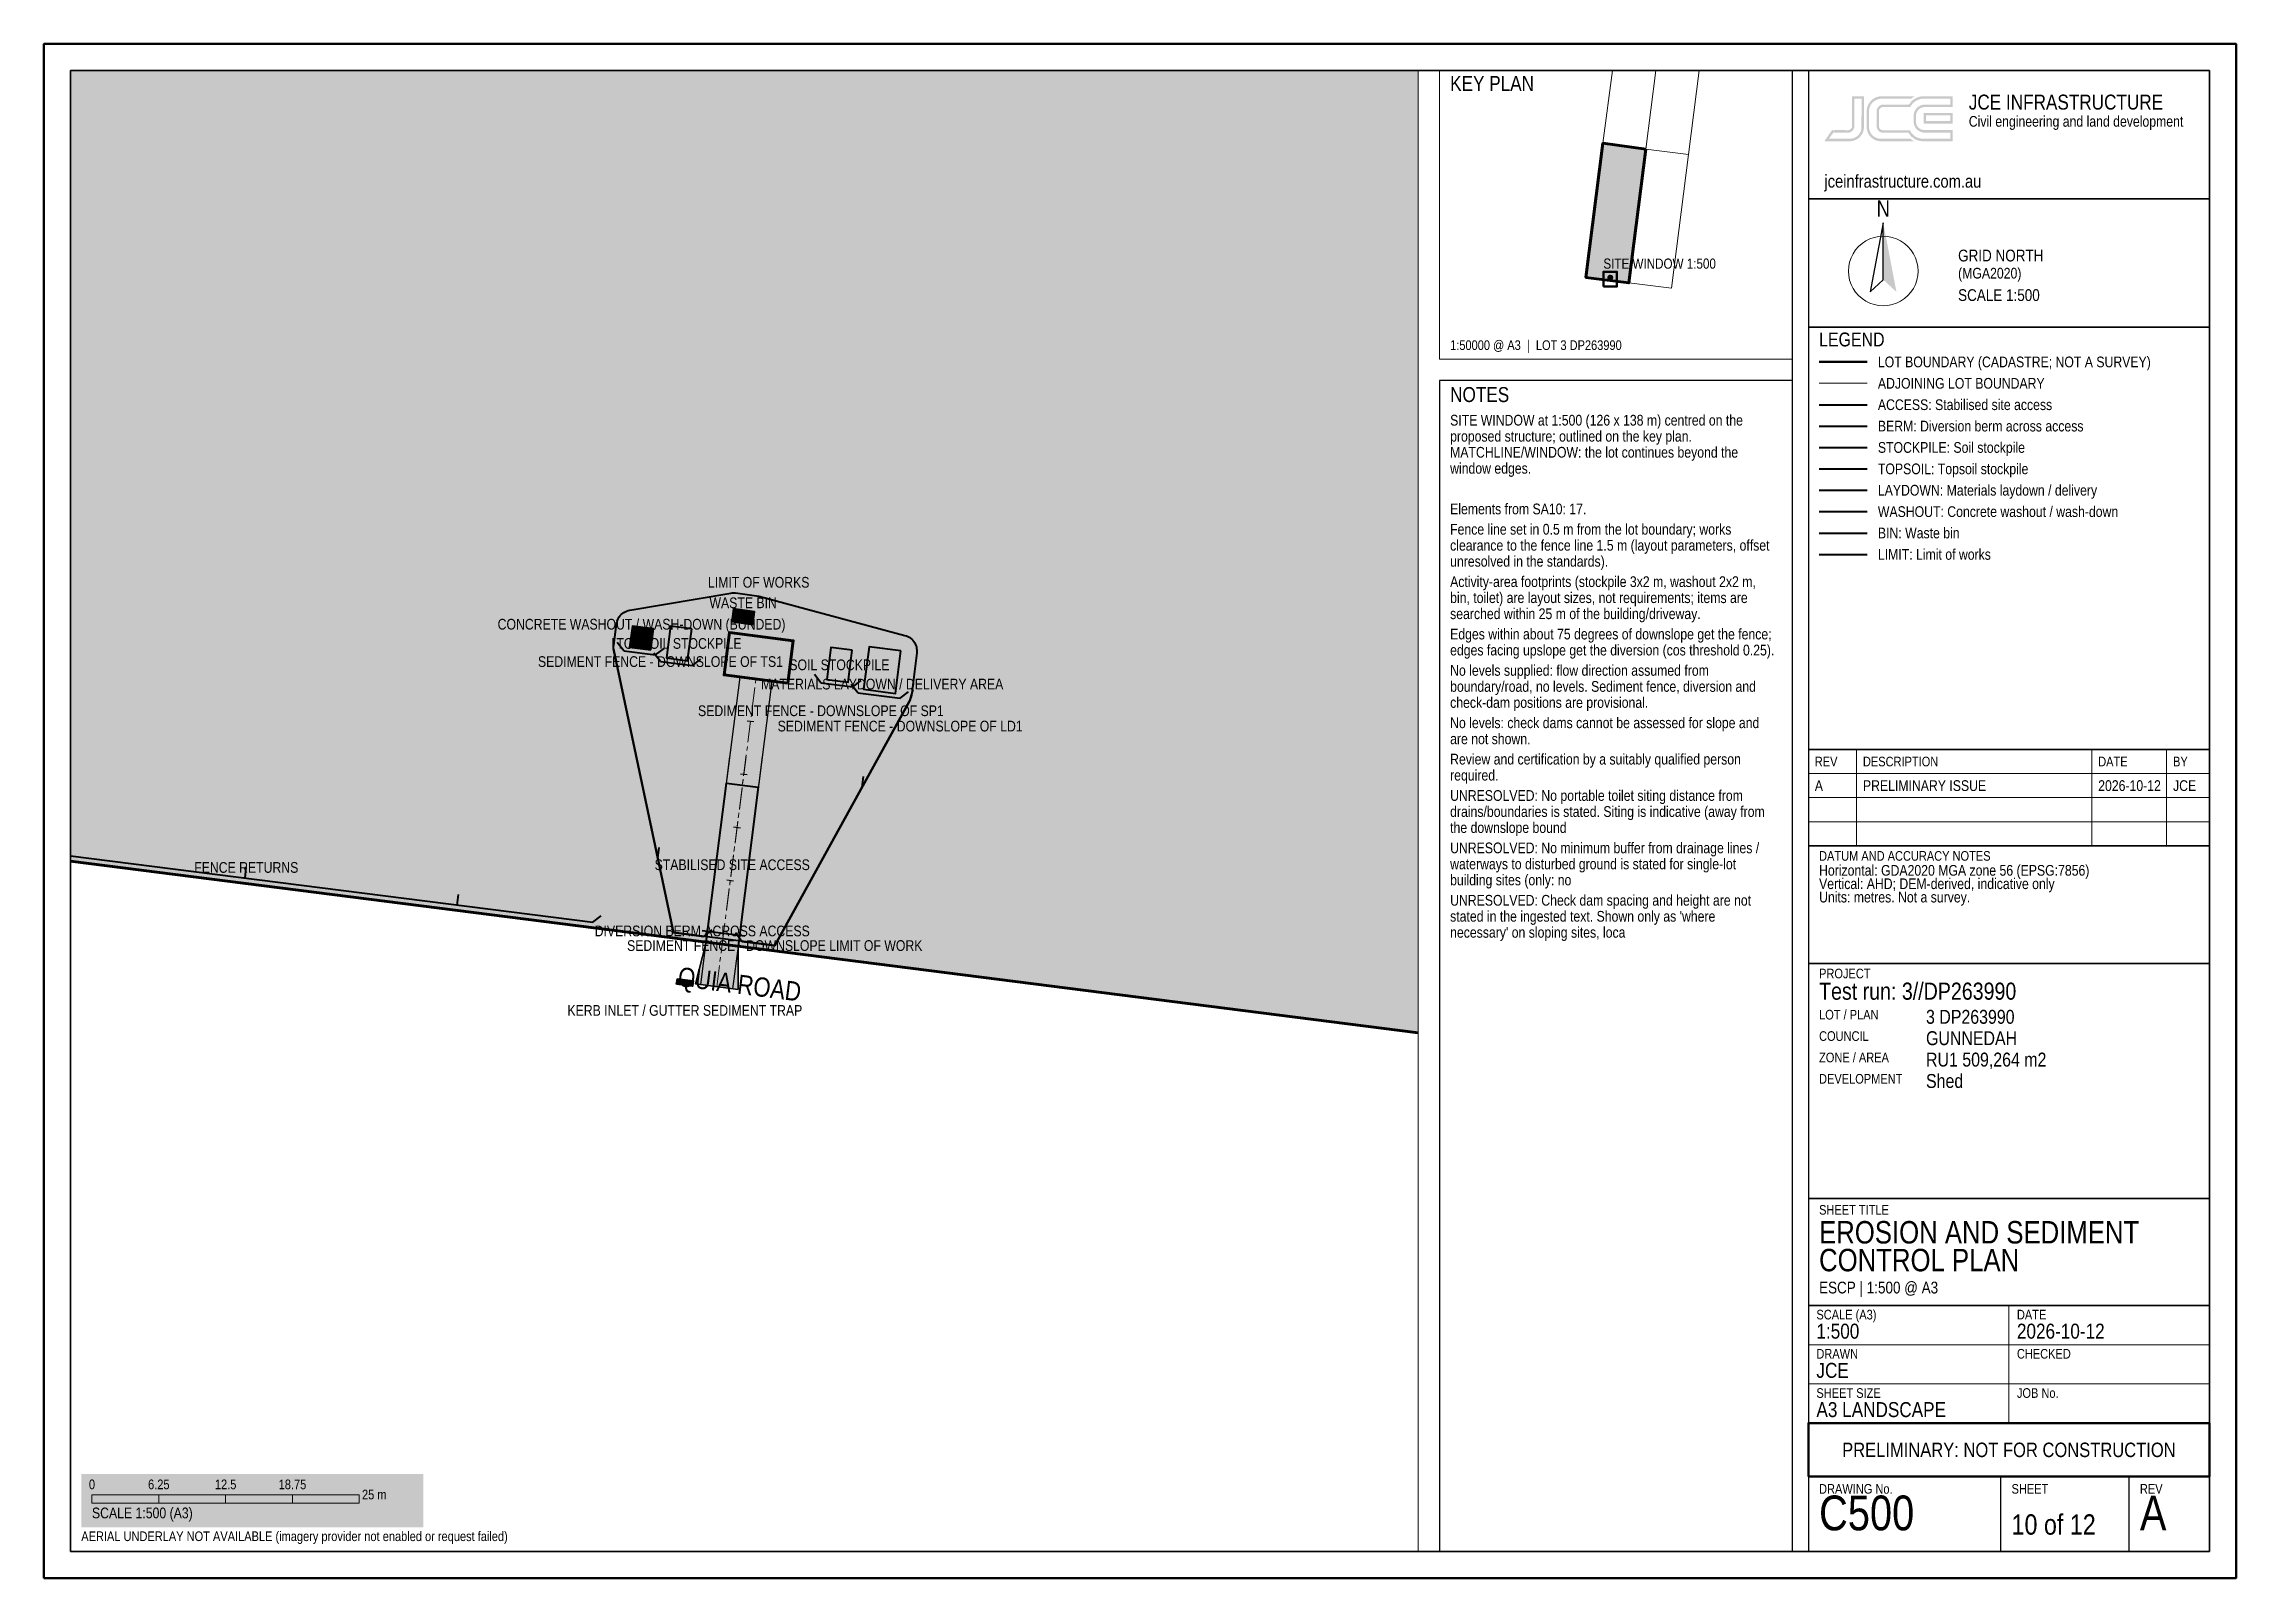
# Paper-space layout 'C500' of a CAD drawing. Header units: metres, sheet in millimetres. Extents: x 5 to 415, y 5 to 292.
# The model-space entities are those that its viewports show. They can reach past a viewport. Long polylines and large blocks are cut down to what shows.
import ezdxf
from ezdxf.enums import TextEntityAlignment as Align

# ---------------------------------------------------------------- set-up
doc = ezdxf.new("R2010")
doc.units = ezdxf.units.M
doc.header["$LTSCALE"] = 2.5
doc.linetypes.add('CENTER', pattern=[5.08, 3.175, -0.635, 0.635, -0.635])
for name, color, linetype, lineweight in [('A-BLDG-SLAB', 5, 'CONTINUOUS', 50), ('C-ANNO-LOGO', 2, 'CONTINUOUS', 13), ('C-ANNO-NOTE', 7, 'CONTINUOUS', 18), ('C-ANNO-NRTH', 7, 'CONTINUOUS', 18), ('C-ANNO-ROAD', 7, 'CONTINUOUS', 25), ('C-ANNO-STMP', 1, 'CONTINUOUS', 35), ('C-ANNO-TABL', 7, 'CONTINUOUS', 18), ('C-ANNO-TTLB', 7, 'CONTINUOUS', 25), ('C-ANNO-WNDW', 1, 'CONTINUOUS', 35), ('C-DRIV-CNTR', 6, 'CENTER', 18), ('C-DRIV-XOVR', 7, 'CONTINUOUS', 35), ('C-ESC-ACCS', 3, 'CONTINUOUS', 25), ('C-ESC-BINS', 3, 'CONTINUOUS', 25), ('C-ESC-DIVR', 3, 'CONTINUOUS', 25), ('C-ESC-FENC', 3, 'CONTINUOUS', 25), ('C-ESC-INLT', 3, 'CONTINUOUS', 25), ('C-ESC-LIMT', 3, 'CONTINUOUS', 25), ('C-ESC-STOK', 3, 'CONTINUOUS', 25), ('C-ESC-WSHT', 3, 'CONTINUOUS', 25), ('C-ESCP-GENL', 3, 'CONTINUOUS', 25), ('C-PROP-ADJN', 9, 'CONTINUOUS', 13), ('C-PROP-BDY', 3, 'CONTINUOUS', 50)]:
    doc.layers.add(name, color=color, linetype=linetype, lineweight=lineweight)
doc.layers.add('C-ANNO-VPRT', color=7, linetype='CONTINUOUS', lineweight=13, plot=False)
doc.styles.add('ARIAL NARROW', font='arialn.ttf')

msp = doc.modelspace()

# ---------------------------------------------------------------- hatches: boundary and pattern name
at = {"layer": 'A-BLDG-SLAB', "true_color": 0x1a33b2}
for points in [[(227879.02, 6571856.14), (227878.38, 6571853.87), (227877.53, 6571851.68), (227876.46, 6571849.58), (227875.19, 6571847.59), (227873.73, 6571845.74), (227872.1, 6571844.04), (227870.31, 6571842.51), (227868.38, 6571841.16), (227866.33, 6571840.01), (227864.17, 6571839.07), (227861.93, 6571838.34), (227859.63, 6571837.83), (227857.29, 6571837.55), (227854.94, 6571837.5), (227852.59, 6571837.68), (227846.64, 6571838.44), (227844.32, 6571838.85), (227842.05, 6571839.49), (227839.86, 6571840.35), (227837.76, 6571841.42), (227835.77, 6571842.68), (227833.92, 6571844.14), (227832.22, 6571845.77), (227830.69, 6571847.56), (227829.34, 6571849.49), (227828.19, 6571851.55), (227827.25, 6571853.7), (227826.52, 6571855.94), (227826.01, 6571858.24), (227825.73, 6571860.58), (227825.68, 6571862.94), (227825.86, 6571865.28), (227826.37, 6571869.25), (227826.78, 6571871.57), (227827.42, 6571873.84), (227828.28, 6571876.03), (227829.34, 6571878.13), (227830.61, 6571880.12), (227832.07, 6571881.97), (227833.7, 6571883.67), (227835.49, 6571885.2), (227837.42, 6571886.55), (227839.47, 6571887.7), (227841.63, 6571888.64), (227843.87, 6571889.37), (227846.17, 6571889.88), (227848.51, 6571890.16), (227850.86, 6571890.21), (227853.21, 6571890.03), (227859.16, 6571889.27), (227861.48, 6571888.86), (227863.75, 6571888.22), (227865.94, 6571887.36), (227868.04, 6571886.29), (227870.03, 6571885.03), (227871.88, 6571883.57), (227873.58, 6571881.94), (227875.11, 6571880.15), (227876.46, 6571878.22), (227877.61, 6571876.16), (227878.56, 6571874.01), (227879.29, 6571871.77), (227879.79, 6571869.47), (227880.07, 6571867.13), (227880.12, 6571864.77), (227879.94, 6571862.43), (227879.43, 6571858.46)], [(227849.67, 6571862.25), (227850.18, 6571866.22), (227856.13, 6571865.46), (227855.62, 6571861.49)]]:
    msp.add_hatch(color=7, dxfattribs=at).paths.add_polyline_path(points)
at = {"layer": 'A-BLDG-SLAB', "true_color": 0xc7d6ff, "transparency": 33554623}
msp.add_hatch(color=7, dxfattribs=at).paths.add_polyline_path([(227849.67, 6571862.25), (227850.18, 6571866.22), (227856.13, 6571865.46), (227855.62, 6571861.49)])
msp.add_hatch(color=7, dxfattribs=at).paths.add_polyline_path([(227849.67, 6571862.25), (227850.18, 6571866.22), (227856.13, 6571865.46), (227855.62, 6571861.49)])
at = {"layer": 'C-DRIV-XOVR', "true_color": 0xdbdbdb, "transparency": 33554610}
for points in [[(227851.16, 6571862.06), (227854.14, 6571861.68), (227850.98, 6571836.88), (227850.47, 6571832.91), (227847.49, 6571833.29), (227848, 6571837.26)], [(227851.16, 6571862.06), (227854.14, 6571861.68), (227850.98, 6571836.88), (227850.47, 6571832.91), (227847.49, 6571833.29), (227848, 6571837.26)], [(227850.24, 6571854.81), (227853.26, 6571854.81), (227851.39, 6571840.11), (227848.36, 6571840.11)]]:
    msp.add_hatch(color=7, dxfattribs=at).paths.add_polyline_path(points)
at = {"layer": 'C-DRIV-XOVR', "true_color": 0xbfbfbf, "transparency": 33554572}
msp.add_hatch(color=7, dxfattribs=at).paths.add_polyline_path([(227850.97, 6571832.85), (227847, 6571833.36), (227848, 6571837.26), (227850.98, 6571836.88)])
msp.add_hatch(color=7, dxfattribs=at).paths.add_polyline_path([(227850.97, 6571832.85), (227847, 6571833.36), (227848, 6571837.26), (227850.98, 6571836.88)])
at = {"layer": 'C-ESC-ACCS', "true_color": 0x66b266, "transparency": 33554521}
msp.add_hatch(color=7, dxfattribs=at).paths.add_polyline_path([(227850.98, 6571836.88), (227848, 6571837.26), (227849.9, 6571852.14), (227852.87, 6571851.76)])
at = {"layer": 'C-ESC-BINS', "true_color": 0x66b266, "transparency": 33554521}
msp.add_hatch(color=7, dxfattribs=at).paths.add_polyline_path([(227850.39, 6571867.24), (227850.54, 6571868.43), (227852.52, 6571868.17), (227852.37, 6571866.98)])
at = {"layer": 'C-ESC-INLT', "true_color": 0x66b266, "transparency": 33554521}
msp.add_hatch(color=7, dxfattribs=at).paths.add_polyline_path([(227845.3, 6571833.83), (227846.78, 6571833.64), (227846.72, 6571833.14), (227845.23, 6571833.33)])
at = {"layer": 'C-ESC-STOK', "true_color": 0x66b266, "transparency": 33554521}
for points in [[(227846.26, 6571863.59), (227844.27, 6571863.84), (227844.65, 6571866.82), (227846.64, 6571866.57)], [(227861.26, 6571861.59), (227859.27, 6571861.84), (227859.65, 6571864.82), (227861.64, 6571864.57)], [(227865.69, 6571860.53), (227862.71, 6571860.91), (227863.22, 6571864.88), (227866.2, 6571864.5)]]:
    msp.add_hatch(color=7, dxfattribs=at).paths.add_polyline_path(points)
at = {"layer": 'C-ESC-WSHT', "true_color": 0x66b266, "transparency": 33554521}
msp.add_hatch(color=7, dxfattribs=at).paths.add_polyline_path([(227840.83, 6571864.84), (227841.09, 6571866.82), (227843.07, 6571866.57), (227842.82, 6571864.59)])
at = {"layer": 'C-PROP-BDY', "true_color": 0xffe633, "transparency": 33554521}
msp.add_hatch(color=7, dxfattribs=at).paths.add_polyline_path([(228025.27, 6571814.67), (227673.7, 6571859.47), (227625.75, 6571865.58), (227784.61, 6573120), (228184.96, 6573064.69)])
at = {"layer": 'C-PROP-BDY', "true_color": 0xe6f5e0}
msp.add_hatch(color=7, dxfattribs=at).paths.add_polyline_path([(228025.27, 6571814.67), (227673.7, 6571859.47), (227625.75, 6571865.58), (227784.61, 6573120), (228184.96, 6573064.69)])

# ---------------------------------------------------------------- linework, layer by layer
at = {"layer": 'A-BLDG-SLAB', "lineweight": 60, "true_color": 0x14339e}
msp.add_lwpolyline([(227855.62, 6571861.49), (227849.67, 6571862.25), (227850.18, 6571866.22), (227856.13, 6571865.46)], close=True, dxfattribs=at)
at = {"layer": 'C-DRIV-CNTR', "lineweight": 13}
for points in [[(227848.98, 6571833.1), (227849.49, 6571837.07), (227852.65, 6571861.87)], [(227849.9, 6571840.31), (227851.72, 6571854.61)]]:
    msp.add_lwpolyline(points, dxfattribs=at)
at = {"layer": 'C-DRIV-CNTR', "linetype": 'CONTINUOUS', "lineweight": 25}
for points in [[(227852.46, 6571857.86), (227851.83, 6571857.94)], [(227851.83, 6571852.9), (227851.19, 6571852.98)], [(227851.2, 6571847.94), (227850.56, 6571848.02)], [(227850.56, 6571842.98), (227849.93, 6571843.06)], [(227849.93, 6571838.02), (227849.3, 6571838.1)], [(227849.3, 6571833.06), (227848.67, 6571833.14)]]:
    msp.add_lwpolyline(points, dxfattribs=at)
at = {"layer": 'C-DRIV-XOVR', "lineweight": 30}
msp.add_lwpolyline([(227848, 6571837.26), (227851.16, 6571862.06), (227854.14, 6571861.68), (227850.98, 6571836.88), (227850.47, 6571832.91), (227847.49, 6571833.29)], close=True, dxfattribs=at)
for points in [[(227848.39, 6571840.31), (227850.21, 6571854.61)], [(227853.23, 6571854.61), (227851.41, 6571840.31)]]:
    msp.add_lwpolyline(points, dxfattribs=at)
at = {"layer": 'C-DRIV-XOVR', "lineweight": 35}
msp.add_lwpolyline([(227850.98, 6571836.88), (227848, 6571837.26), (227847, 6571833.36), (227850.97, 6571832.85)], close=True, dxfattribs=at)
at = {"layer": 'C-ESC-ACCS', "lineweight": 40}
msp.add_lwpolyline([(227852.87, 6571851.76), (227850.98, 6571836.88), (227848, 6571837.26), (227849.9, 6571852.14)], close=True, dxfattribs=at)
at = {"layer": 'C-ESC-BINS', "lineweight": 40}
msp.add_lwpolyline([(227852.37, 6571866.98), (227852.52, 6571868.17), (227850.54, 6571868.43), (227850.39, 6571867.24)], close=True, dxfattribs=at)
at = {"layer": 'C-ESC-DIVR', "lineweight": 40}
for points in [[(227839.72, 6571867.44), (227839.79, 6571867.57), (227839.86, 6571867.69), (227839.96, 6571867.81), (227840.06, 6571867.91), (227840.17, 6571868.01), (227840.29, 6571868.09), (227840.42, 6571868.17), (227840.55, 6571868.23), (227840.69, 6571868.27), (227840.84, 6571868.3), (227850.29, 6571869.91), (227850.43, 6571869.92), (227850.58, 6571869.93), (227850.73, 6571869.92), (227852.71, 6571869.66), (227852.91, 6571869.62), (227866.58, 6571865.95), (227866.72, 6571865.91), (227866.85, 6571865.85), (227866.98, 6571865.78), (227867.1, 6571865.7), (227867.21, 6571865.61), (227867.31, 6571865.5), (227867.4, 6571865.39), (227867.48, 6571865.28), (227867.55, 6571865.15), (227867.6, 6571865.02), (227867.65, 6571864.88), (227867.67, 6571864.74)], [(227851.6, 6571837.81), (227847.63, 6571838.32)]]:
    msp.add_lwpolyline(points, dxfattribs=at)
at = {"layer": 'C-ESC-FENC', "lineweight": 40}
for points in [[(227839.34, 6571864.7), (227839.33, 6571865.7)], [(227839.34, 6571864.7), (227839.37, 6571864.53), (227844.93, 6571838.16), (227847.77, 6571837.79)], [(227840.29, 6571864.51), (227839.68, 6571865.3)], [(227840.29, 6571864.51), (227843.27, 6571864.13)], [(227843.73, 6571863.51), (227843.11, 6571864.3)], [(227843.27, 6571864.13), (227844.06, 6571864.74)], [(227843.73, 6571863.51), (227846.7, 6571863.13)], [(227846.7, 6571863.13), (227847.49, 6571863.74)], [(227858.73, 6571861.51), (227858.11, 6571862.3)], [(227858.73, 6571861.51), (227861.7, 6571861.13)], [(227862.17, 6571860.58), (227861.55, 6571861.37)], [(227861.7, 6571861.13), (227862.49, 6571861.74)], [(227851.34, 6571837.34), (227854.41, 6571836.95), (227867, 6571859.81), (227867.07, 6571859.93)], [(227862.17, 6571860.58), (227866.13, 6571860.07)], [(227866.13, 6571860.07), (227866.92, 6571860.68)], [(227867.07, 6571859.93), (227867.35, 6571860.89)], [(227862.57, 6571851.75), (227862.69, 6571852.75)], [(227787.06, 6571845.53), (227837.39, 6571839.12)], [(227843.46, 6571845.12), (227843.59, 6571846.12)], [(227804.87, 6571843.26), (227804.99, 6571844.25)], [(227824.71, 6571840.73), (227824.83, 6571841.72)], [(227837.39, 6571839.12), (227838.18, 6571839.73)], [(227847.77, 6571837.79), (227848.56, 6571838.41)], [(227851.34, 6571837.34), (227850.73, 6571838.13)]]:
    msp.add_lwpolyline(points, dxfattribs=at)
at = {"layer": 'C-ESC-INLT', "lineweight": 40}
msp.add_lwpolyline([(227845.23, 6571833.33), (227845.3, 6571833.83), (227846.78, 6571833.64), (227846.72, 6571833.14)], close=True, dxfattribs=at)
at = {"layer": 'C-ESC-LIMT', "lineweight": 40}
msp.add_lwpolyline([(227839.37, 6571864.53), (227839.34, 6571864.7), (227839.34, 6571864.86), (227839.35, 6571865.03), (227839.6, 6571867.01), (227839.63, 6571867.16), (227839.67, 6571867.3), (227839.72, 6571867.44), (227839.79, 6571867.57), (227839.86, 6571867.69), (227839.96, 6571867.81), (227840.06, 6571867.91), (227840.17, 6571868.01), (227840.29, 6571868.09), (227840.42, 6571868.17), (227840.55, 6571868.23), (227840.69, 6571868.27), (227840.84, 6571868.3), (227850.29, 6571869.91), (227850.43, 6571869.92), (227850.58, 6571869.93), (227850.73, 6571869.92), (227852.71, 6571869.66), (227852.91, 6571869.62), (227866.58, 6571865.95), (227866.72, 6571865.91), (227866.85, 6571865.85), (227866.98, 6571865.78), (227867.1, 6571865.7), (227867.21, 6571865.61), (227867.31, 6571865.5), (227867.4, 6571865.39), (227867.48, 6571865.28), (227867.55, 6571865.15), (227867.6, 6571865.02), (227867.65, 6571864.88), (227867.67, 6571864.74), (227867.69, 6571864.6), (227867.69, 6571864.45), (227867.68, 6571864.31), (227867.18, 6571860.34), (227867.15, 6571860.2), (227867.11, 6571860.07), (227867.07, 6571859.93), (227867, 6571859.81), (227854.41, 6571836.95), (227844.93, 6571838.16)], close=True, dxfattribs=at)
at = {"layer": 'C-ESC-STOK', "lineweight": 40}
for points in [[(227846.64, 6571866.57), (227844.65, 6571866.82), (227844.27, 6571863.84), (227846.26, 6571863.59)], [(227861.64, 6571864.57), (227859.65, 6571864.82), (227859.27, 6571861.84), (227861.26, 6571861.59)], [(227866.2, 6571864.5), (227863.22, 6571864.88), (227862.71, 6571860.91), (227865.69, 6571860.53)]]:
    msp.add_lwpolyline(points, close=True, dxfattribs=at)
at = {"layer": 'C-ESC-WSHT', "lineweight": 40}
msp.add_lwpolyline([(227842.82, 6571864.59), (227843.07, 6571866.57), (227841.09, 6571866.82), (227840.83, 6571864.84)], close=True, dxfattribs=at)
at = {"layer": 'C-PROP-ADJN', "lineweight": 9, "true_color": 0x737373}
for points in [[(227891.49, 6573950.14), (227784.61, 6573120), (228184.96, 6573064.69), (228298.08, 6573950.14)], [(228298.08, 6573950.14), (228184.96, 6573064.69), (228584.43, 6573013.67), (228704.04, 6573950.14)]]:
    msp.add_lwpolyline(points, dxfattribs=at)
at = {"layer": 'C-PROP-ADJN', "lineweight": 9, "true_color": 0x4c4c4c}
for points in [[(227882.02, 6573876.61), (227784.61, 6573120), (228184.96, 6573064.69), (228288.69, 6573876.61)], [(228288.69, 6573876.61), (228184.96, 6573064.69), (228584.43, 6573013.67), (228694.65, 6573876.61)]]:
    msp.add_lwpolyline(points, dxfattribs=at)
msp.add_lwpolyline([(228584.43, 6573013.67), (228184.96, 6573064.69), (228025.27, 6571814.67), (228424.78, 6571763.77)], close=True, dxfattribs=at)
at = {"layer": 'C-PROP-BDY', "lineweight": 60}
msp.add_lwpolyline([(228184.96, 6573064.69), (227784.61, 6573120), (227625.75, 6571865.58), (227673.7, 6571859.47), (228025.27, 6571814.67)], close=True, dxfattribs=at)
at = {"layer": 'C-PROP-BDY', "lineweight": 35}
msp.add_lwpolyline([(228184.96, 6573064.69), (227784.61, 6573120), (227625.75, 6571865.58), (227673.7, 6571859.47), (228025.27, 6571814.67)], close=True, dxfattribs=at)
at = {"layer": 'C-PROP-BDY', "lineweight": 50}
for points in [[(227787.06, 6571845.03), (227916.06, 6571828.59)], [(227824.77, 6571840.22), (227876.37, 6571833.65)]]:
    msp.add_lwpolyline(points, dxfattribs=at)

psp = doc.layouts.new('C500')

# ---------------------------------------------------------------- hatches: boundary and pattern name
at = {"layer": 'C-ANNO-LOGO', "true_color": 0xc79929}
h = psp.add_hatch(color=7, dxfattribs=at)
h.paths.add_polyline_path([(345.37, 282.21), (343.18, 282.21), (343.18, 276.57), (343.12, 276.31), (342.96, 276.08), (342.68, 275.9), (342.43, 275.85), (340.09, 275.86), (339.88, 275.84), (339.43, 275.86), (338.08, 273.92), (338.02, 273.79), (342.91, 273.78), (343.14, 273.81), (343.49, 273.89), (344.02, 274.11), (344.42, 274.38), (344.68, 274.64), (344.94, 274.95), (345.18, 275.38), (345.28, 275.7), (345.38, 276.15)])
h.paths.add_polyline_path([(344.92, 281.76), (344.95, 281.7), (344.92, 276.05), (344.76, 275.53), (344.47, 275.07), (344.11, 274.71), (343.76, 274.49), (343.43, 274.35), (343.03, 274.26), (342.68, 274.24), (342.32, 274.26), (342.04, 274.24), (338.88, 274.25), (338.87, 274.28), (339.65, 275.39), (342.56, 275.39), (342.97, 275.53), (343.19, 275.69), (343.36, 275.87), (343.49, 276.09), (343.59, 276.39), (343.6, 281.73), (343.63, 281.76)], flags=16)
psp.add_hatch(color=7, dxfattribs=at).paths.add_polyline_path([(346.68, 281.33), (346.34, 280.89), (346.16, 280.55), (346.02, 280.18), (345.94, 279.82), (345.92, 279.59), (345.92, 276.15), (346.02, 275.66), (346.21, 275.19), (346.49, 274.76), (346.76, 274.48), (347.07, 274.23), (347.45, 274.02), (347.78, 273.89), (348.19, 273.81), (348.48, 273.78), (354.69, 273.79), (354.67, 273.84), (354.4, 273.99), (354.08, 274.25), (348.52, 274.24), (348.15, 274.29), (347.69, 274.42), (347.23, 274.68), (346.87, 275.01), (346.65, 275.3), (346.48, 275.63), (346.36, 276.16), (346.36, 279.65), (346.39, 279.89), (346.53, 280.31), (346.71, 280.65), (346.86, 280.87), (347.18, 281.18), (347.47, 281.39), (347.99, 281.64), (348.48, 281.75), (349.01, 281.76), (354.24, 281.75), (354.67, 282.07), (354.85, 282.16), (354.86, 282.21), (348.44, 282.21), (348.09, 282.14), (347.58, 281.96), (347.07, 281.68)])
h = psp.add_hatch(color=7, dxfattribs=at)
h.paths.add_polyline_path([(361.99, 282.19), (356.38, 282.21), (356.16, 282.18), (355.84, 282.12), (355.35, 281.96), (354.82, 281.68), (354.49, 281.44), (354.19, 281.14), (353.82, 280.66), (353.39, 280.64), (348.98, 280.65), (348.8, 280.64), (348.54, 280.55), (348.23, 280.37), (348.03, 280.17), (347.86, 279.89), (347.79, 279.65), (347.79, 276.36), (347.88, 276.07), (348.01, 275.86), (348.18, 275.67), (348.37, 275.53), (348.75, 275.39), (353.74, 275.37), (354.12, 274.82), (354.53, 274.43), (355.03, 274.11), (355.32, 273.98), (355.79, 273.85), (356.33, 273.78), (361.98, 273.79), (361.99, 275.84), (361.96, 275.86), (356.59, 275.86), (356.17, 275.96), (355.74, 276.19), (355.43, 276.5), (355.24, 276.84), (355.18, 277.02), (355.14, 277.23), (355.14, 278.72), (355.23, 279.11), (355.37, 279.38), (355.53, 279.61), (355.69, 279.77), (355.95, 279.95), (356.23, 280.09), (356.44, 280.15), (356.77, 280.19), (361.99, 280.19)])
h.paths.add_polyline_path([(361.56, 281.73), (361.56, 280.67), (361.54, 280.65), (356.56, 280.64), (355.99, 280.48), (355.52, 280.21), (355.14, 279.84), (354.96, 279.57), (354.8, 279.23), (354.74, 279.02), (354.69, 278.71), (354.69, 277.35), (354.74, 276.98), (354.8, 276.78), (354.96, 276.43), (355.15, 276.15), (355.42, 275.88), (355.73, 275.66), (356.08, 275.5), (356.56, 275.39), (361.49, 275.41), (361.56, 275.36), (361.56, 274.28), (361.53, 274.25), (356.66, 274.26), (356.6, 274.24), (356.13, 274.26), (355.47, 274.42), (355.06, 274.62), (354.75, 274.83), (354.29, 275.3), (354.19, 275.45), (353.99, 275.85), (348.89, 275.85), (348.66, 275.9), (348.49, 275.99), (348.35, 276.13), (348.25, 276.3), (348.22, 276.47), (348.23, 279.61), (348.28, 279.77), (348.41, 279.94), (348.68, 280.13), (348.98, 280.19), (354.05, 280.19), (354.09, 280.22), (354.22, 280.46), (354.41, 280.72), (354.78, 281.09), (354.97, 281.24), (355.29, 281.44), (355.55, 281.55), (355.93, 281.68), (356.34, 281.75), (361.54, 281.76)], flags=16)
h = psp.add_hatch(color=7, dxfattribs=at)
h.paths.add_polyline_path([(356.58, 279.08), (356.57, 277.13), (356.61, 277.09), (361.62, 277.08), (361.99, 277.1), (361.99, 279.09)])
h.paths.add_polyline_path([(357.01, 278.61), (357.08, 278.65), (361.54, 278.64), (361.56, 278.62), (361.56, 277.56), (361.54, 277.54), (357.04, 277.54), (357.01, 277.61)], flags=16)
at = {"layer": 'C-ANNO-NRTH', "true_color": 0x000000}
for points in [[(349, 258.5), (351.47, 245.6), (349, 247.88)], [(14, 20.6), (26.5, 20.6), (26.5, 19), (14, 19)], [(39, 20.6), (51.5, 20.6), (51.5, 19), (39, 19)]]:
    psp.add_hatch(color=7, dxfattribs=at).paths.add_polyline_path(points)
at = {"layer": 'C-ANNO-NRTH', "true_color": 0xffffff, "transparency": 33554636}
psp.add_hatch(color=7, dxfattribs=at).paths.add_polyline_path([(12, 24.5), (76, 24.5), (76, 14.5), (12, 14.5)])

# ---------------------------------------------------------------- linework, layer by layer
at = {"layer": 'C-ANNO-NRTH', "lineweight": 25}
psp.add_lwpolyline([(349, 258.5), (346.53, 245.6), (349, 247.88)], close=True, dxfattribs=at)
at = {"layer": 'C-ANNO-NRTH', "lineweight": 18}
for points in [[(345.04, 254.66), (344.4, 254.1)], [(345.75, 255.13), (345.04, 254.66)], [(346.51, 255.51), (345.75, 255.13)], [(347.32, 255.78), (346.51, 255.51)], [(348.15, 255.94), (347.32, 255.78)], [(349, 256), (348.15, 255.94)], [(349.85, 255.94), (349, 256)], [(350.68, 255.78), (349.85, 255.94)], [(351.49, 255.51), (350.68, 255.78)], [(352.25, 255.13), (351.49, 255.51)], [(352.96, 254.66), (352.25, 255.13)], [(353.6, 254.1), (352.96, 254.66)], [(342.56, 250.35), (342.5, 249.5)], [(342.72, 251.18), (342.56, 250.35)], [(342.99, 251.99), (342.72, 251.18)], [(343.37, 252.75), (342.99, 251.99)], [(343.84, 253.46), (343.37, 252.75)], [(344.4, 254.1), (343.84, 253.46)], [(354.16, 253.46), (353.6, 254.1)], [(354.63, 252.75), (354.16, 253.46)], [(355.01, 251.99), (354.63, 252.75)], [(355.28, 251.18), (355.01, 251.99)], [(355.44, 250.35), (355.28, 251.18)], [(355.5, 249.5), (355.44, 250.35)], [(342.5, 249.5), (342.56, 248.65)], [(342.56, 248.65), (342.72, 247.82)], [(342.72, 247.82), (342.99, 247.01)], [(342.99, 247.01), (343.37, 246.25)], [(343.37, 246.25), (343.84, 245.54)], [(354.16, 245.54), (354.63, 246.25)], [(354.63, 246.25), (355.01, 247.01)], [(355.01, 247.01), (355.28, 247.82)], [(355.28, 247.82), (355.44, 248.65)], [(355.44, 248.65), (355.5, 249.5)], [(343.84, 245.54), (344.4, 244.9)], [(344.4, 244.9), (345.04, 244.34)], [(345.04, 244.34), (345.75, 243.87)], [(345.75, 243.87), (346.51, 243.49)], [(346.51, 243.49), (347.32, 243.22)], [(347.32, 243.22), (348.15, 243.06)], [(348.15, 243.06), (349, 243)], [(349, 243), (349.85, 243.06)], [(349.85, 243.06), (350.68, 243.22)], [(350.68, 243.22), (351.49, 243.49)], [(351.49, 243.49), (352.25, 243.87)], [(352.25, 243.87), (352.96, 244.34)], [(352.96, 244.34), (353.6, 244.9)], [(353.6, 244.9), (354.16, 245.54)]]:
    psp.add_lwpolyline(points, dxfattribs=at)
for points in [[(14, 19), (26.5, 19), (26.5, 20.6), (14, 20.6)], [(26.5, 19), (39, 19), (39, 20.6), (26.5, 20.6)], [(39, 19), (51.5, 19), (51.5, 20.6), (39, 20.6)], [(51.5, 19), (64, 19), (64, 20.6), (51.5, 20.6)]]:
    psp.add_lwpolyline(points, close=True, dxfattribs=at)
at = {"layer": 'C-ANNO-STMP', "lineweight": 50, "true_color": 0xb81a1a}
psp.add_lwpolyline([(335, 24), (410, 24), (410, 34), (335, 34)], close=True, dxfattribs=at)
at = {"layer": 'C-ANNO-TABL', "lineweight": 25}
psp.add_lwpolyline([(266, 10), (332, 10), (332, 229), (266, 229)], close=True, dxfattribs=at)
at = {"layer": 'C-ANNO-TABL', "lineweight": 13}
for points in [[(344, 142), (344, 160)], [(388, 142), (388, 160)], [(402, 142), (402, 160)], [(335, 155.5), (410, 155.5)], [(335, 151), (410, 151)], [(335, 146.5), (410, 146.5)]]:
    psp.add_lwpolyline(points, dxfattribs=at)
at = {"layer": 'C-ANNO-TTLB', "lineweight": 50}
psp.add_lwpolyline([(5, 5), (415, 5), (415, 292), (5, 292)], close=True, dxfattribs=at)
at = {"layer": 'C-ANNO-TTLB', "lineweight": 35}
psp.add_lwpolyline([(10, 10), (410, 10), (410, 287), (10, 287)], close=True, dxfattribs=at)
at = {"layer": 'C-ANNO-TTLB', "lineweight": 25}
for points in [[(10, 10), (332, 10), (332, 287), (10, 287)], [(335, 263), (410, 263), (410, 287), (335, 287)], [(335, 239), (410, 239), (410, 263), (335, 263)], [(335, 160), (410, 160), (410, 239), (335, 239)], [(335, 142), (410, 142), (410, 160), (335, 160)], [(335, 120), (410, 120), (410, 142), (335, 142)], [(335, 76), (410, 76), (410, 120), (335, 120)], [(335, 56), (410, 56), (410, 76), (335, 76)], [(335, 34), (410, 34), (410, 56), (335, 56)], [(335, 10), (410, 10), (410, 24), (335, 24)]]:
    psp.add_lwpolyline(points, close=True, dxfattribs=at)
at = {"layer": 'C-ANNO-TTLB', "lineweight": 18}
for points in [[(372.5, 34), (372.5, 56)], [(335, 48.67), (410, 48.67)], [(335, 41.33), (410, 41.33)]]:
    psp.add_lwpolyline(points, dxfattribs=at)
at = {"layer": 'C-ANNO-TTLB', "lineweight": 25}
for points in [[(371, 10), (371, 24)], [(395, 10), (395, 24)]]:
    psp.add_lwpolyline(points, dxfattribs=at)
at = {"layer": 'C-ANNO-WNDW', "lineweight": 50}
psp.add_lwpolyline([(296.66, 246.6), (299.18, 246.6), (299.18, 249.37), (296.66, 249.37)], close=True, dxfattribs=at)
at = {"layer": 'C-ESCP-GENL', "lineweight": 40, "true_color": 0x008033}
for points in [[(337, 224.5), (346, 224.5)], [(337, 220.5), (346, 220.5)], [(337, 216.5), (346, 216.5)], [(337, 212.5), (346, 212.5)], [(337, 208.5), (346, 208.5)], [(337, 204.5), (346, 204.5)], [(337, 200.5), (346, 200.5)], [(337, 196.5), (346, 196.5)]]:
    psp.add_lwpolyline(points, dxfattribs=at)
at = {"layer": 'C-PROP-ADJN', "lineweight": 13, "true_color": 0x595959}
psp.add_lwpolyline([(337, 228.5), (346, 228.5)], dxfattribs=at)
at = {"layer": 'C-PROP-BDY', "lineweight": 50, "true_color": 0x00801a}
psp.add_lwpolyline([(337, 232.5), (346, 232.5)], dxfattribs=at)

# ---------------------------------------------------------------- texts
at = {"layer": 'C-ANNO-NOTE', "style": 'ARIAL NARROW'}
for s, height, p in [('KEY PLAN', 2.8, (268, 286)), ('SITE WINDOW at 1:500 (126 x 138 m) centred on the', 2, (268, 222.6)), ('proposed structure; outlined on the key plan.', 2, (268, 219.6)), ('window edges.', 2, (268, 213.6)), ('MATCHLINE/WINDOW: the lot continues beyond the', 2, (268, 216.6)), ('Elements from SA10: 17.', 2, (268, 206)), ('Fence line set in 0.5 m from the lot boundary; works', 2, (268, 202.2)), ('clearance to the fence line 1.5 m (layout parameters, offset', 2, (268, 199.2)), ('unresolved in the standards).', 2, (268, 196.2)), ('Activity-area footprints (stockpile 3x2 m, washout 2x2 m,', 2, (268, 192.4)), ('bin, toilet) are layout sizes, not requirements; items are', 2, (268, 189.4)), ('searched within 25 m of the building/driveway.', 2, (268, 186.4)), ('Edges within about 75 degrees of downslope get the fence;', 2, (268, 182.6)), ('edges facing upslope get the diversion (cos threshold 0.25).', 2, (268, 179.6)), ('boundary/road, no levels. Sediment fence, diversion and', 2, (268, 172.8)), ('No levels supplied: flow direction assumed from', 2, (268, 175.8)), ('check-dam positions are provisional.', 2, (268, 169.8)), ('No levels: check dams cannot be assessed for slope and', 2, (268, 166)), ('are not shown.', 2, (268, 163)), ('required.', 2, (268, 156.2)), ('Review and certification by a suitably qualified person', 2, (268, 159.2)), ('UNRESOLVED: No portable toilet siting distance from', 2, (268, 152.4)), ('drains/boundaries is stated. Siting is indicative (away from', 2, (268, 149.4)), ('the downslope bound', 2, (268, 146.4)), ('waterways to disturbed ground is stated for single-lot', 2, (268, 139.6)), ('UNRESOLVED: No minimum buffer from drainage lines /', 2, (268, 142.6)), ('building sites (only: no', 2, (268, 136.6)), ('UNRESOLVED: Check dam spacing and height are not', 2, (268, 132.8)), ("stated in the ingested text. Shown only as 'where", 2, (268, 129.8)), ("necessary' on sloping sites, loca", 2, (268, 126.8))]:
    psp.add_text(s, height=height, dxfattribs=at).set_placement(p, align=Align.TOP_LEFT)
psp.add_text('1:50000 @ A3  |  LOT 3 DP263990', height=1.8, dxfattribs=at).set_placement((268, 234.2), align=Align.BOTTOM_LEFT)
at = {"layer": 'C-ANNO-NOTE', "true_color": 0x000000, "style": 'ARIAL NARROW'}
psp.add_text('NOTES', height=2.8, dxfattribs=at).set_placement((268, 227.8), align=Align.TOP_LEFT)
at = {"layer": 'C-ANNO-NOTE', "true_color": 0x404040, "style": 'ARIAL NARROW'}
psp.add_text('AERIAL UNDERLAY NOT AVAILABLE (imagery provider not enabled or request failed)', height=1.8, dxfattribs=at).set_placement((12, 11.4), align=Align.BOTTOM_LEFT)
at = {"layer": 'C-ANNO-NRTH', "style": 'ARIAL NARROW'}
psp.add_text('N', height=3, dxfattribs=at).set_placement((349, 261.2), align=Align.MIDDLE_CENTER)
for s, height, p in [('GRID NORTH', 2.2, (363, 253.5)), ('(MGA2020)', 2, (363, 250.1)), ('SCALE 1:500', 2.2, (363, 246.1)), ('SCALE 1:500 (A3)', 2, (14, 18.2))]:
    psp.add_text(s, height=height, dxfattribs=at).set_placement(p, align=Align.TOP_LEFT)
for s, p in [('0', (14, 21.1)), ('6.25', (26.5, 21.1)), ('12.5', (39, 21.1)), ('18.75', (51.5, 21.1))]:
    psp.add_text(s, height=1.8, dxfattribs=at).set_placement(p, align=Align.BOTTOM_CENTER)
psp.add_text('25 m', height=1.8, dxfattribs=at).set_placement((64.5, 19.2), align=Align.BOTTOM_LEFT)
at = {"layer": 'C-ANNO-ROAD', "true_color": 0x333333, "style": 'ARIAL NARROW'}
psp.add_text('QUIA ROAD', height=3.6, rotation=-7.2616, dxfattribs=at).set_placement((135.12, 116.1), align=Align.MIDDLE_CENTER)
at = {"layer": 'C-ANNO-STMP', "true_color": 0xb81a1a, "style": 'ARIAL NARROW'}
psp.add_text('PRELIMINARY: NOT FOR CONSTRUCTION', height=2.7, dxfattribs=at).set_placement((372.5, 29), align=Align.MIDDLE_CENTER)
at = {"layer": 'C-ANNO-TABL', "style": 'ARIAL NARROW'}
for s, height, p in [('REV', 1.8, (336.2, 157.75)), ('DESCRIPTION', 1.8, (345.2, 157.75)), ('DATE', 1.8, (389.2, 157.75)), ('BY', 1.8, (403.2, 157.75)), ('A', 2, (336.2, 153.25)), ('PRELIMINARY ISSUE', 2, (345.2, 153.25)), ('2026-10-12', 2, (389.2, 153.25)), ('JCE', 2, (403.2, 153.25))]:
    psp.add_text(s, height=height, dxfattribs=at).set_placement(p, align=Align.MIDDLE_LEFT)
at = {"layer": 'C-ANNO-TTLB', "style": 'ARIAL NARROW'}
for s, height, p in [('JCE INFRASTRUCTURE', 2.8, (365, 282.5)), ('LEGEND', 2.6, (337, 238)), ('Vertical: AHD; DEM-derived, indicative only', 2, (337, 135.9)), ('Horizontal: GDA2020 MGA zone 56 (EPSG:7856)', 2, (337, 138.4)), ('Units: metres. Not a survey.', 2, (337, 133.4)), ('Test run: 3//DP263990', 3.2, (337, 116.4)), ('3 DP263990', 2.6, (357, 111.3)), ('GUNNEDAH', 2.6, (357, 107.3)), ('RU1 509,264 m2', 2.6, (357, 103.3)), ('Shed', 2.6, (357, 99.3)), ('EROSION AND SEDIMENT', 4.2, (337, 71.8)), ('CONTROL PLAN', 4.2, (337, 66.6)), ('1:500', 2.8, (336.5, 52.6)), ('2026-10-12', 2.8, (374, 52.6)), ('JCE', 2.8, (336.5, 45.27)), ('A3 LANDSCAPE', 2.8, (336.5, 37.93))]:
    psp.add_text(s, height=height, dxfattribs=at).set_placement(p, align=Align.TOP_LEFT)
at = {"layer": 'C-ANNO-TTLB', "true_color": 0x404040, "style": 'ARIAL NARROW'}
psp.add_text('Civil engineering and land development', height=2, dxfattribs=at).set_placement((365, 278.5), align=Align.TOP_LEFT)
at = {"layer": 'C-ANNO-TTLB', "true_color": 0x1a408c, "style": 'ARIAL NARROW'}
psp.add_text('jceinfrastructure.com.au', height=2.4, dxfattribs=at).set_placement((338, 267.5), align=Align.TOP_LEFT)
at = {"layer": 'C-ANNO-TTLB', "style": 'ARIAL NARROW'}
for s, p in [('LOT BOUNDARY (CADASTRE; NOT A SURVEY)', (348, 232.5)), ('ADJOINING LOT BOUNDARY', (348, 228.5)), ('ACCESS: Stabilised site access', (348, 224.5)), ('BERM: Diversion berm across access', (348, 220.5)), ('STOCKPILE: Soil stockpile', (348, 216.5)), ('TOPSOIL: Topsoil stockpile', (348, 212.5)), ('LAYDOWN: Materials laydown / delivery', (348, 208.5)), ('WASHOUT: Concrete washout / wash-down', (348, 204.5)), ('BIN: Waste bin', (348, 200.5)), ('LIMIT: Limit of works', (348, 196.5))]:
    psp.add_text(s, height=2, dxfattribs=at).set_placement(p, align=Align.MIDDLE_LEFT)
at = {"layer": 'C-ANNO-TTLB', "true_color": 0x595959, "style": 'ARIAL NARROW'}
for s, p in [('DATUM AND ACCURACY NOTES', (337, 141)), ('PROJECT', (337, 119)), ('LOT / PLAN', (337, 111.3)), ('COUNCIL', (337, 107.3)), ('ZONE / AREA', (337, 103.3)), ('DEVELOPMENT', (337, 99.3)), ('SHEET TITLE', (337, 74.8)), ('SCALE (A3)', (336.5, 55.2)), ('DATE', (374, 55.2)), ('DRAWN', (336.5, 47.87)), ('CHECKED', (374, 47.87)), ('SHEET SIZE', (336.5, 40.53)), ('JOB No.', (374, 40.53)), ('DRAWING No.', (337, 22.6)), ('SHEET', (373, 22.6)), ('REV', (397, 22.6))]:
    psp.add_text(s, height=1.8, dxfattribs=at).set_placement(p, align=Align.TOP_LEFT)
at = {"layer": 'C-ANNO-TTLB', "true_color": 0x333333, "style": 'ARIAL NARROW'}
psp.add_text('ESCP | 1:500 @ A3', height=2.2, dxfattribs=at).set_placement((337, 57.6), align=Align.BOTTOM_LEFT)
at = {"layer": 'C-ANNO-TTLB', "style": 'ARIAL NARROW'}
for s, height, p in [('C500', 6.5, (337, 12)), ('10 of 12', 3.8, (373, 12)), ('A', 6.5, (397, 12))]:
    psp.add_text(s, height=height, dxfattribs=at).set_placement(p, align=Align.BOTTOM_LEFT)
at = {"layer": 'C-ANNO-WNDW', "true_color": 0xcc1a1a, "style": 'ARIAL NARROW'}
psp.add_text('SITE WINDOW 1:500', height=1.9, dxfattribs=at).set_placement((296.66, 249.37), align=Align.BOTTOM_LEFT)
at = {"layer": 'C-ESC-ACCS', "style": 'ARIAL NARROW'}
psp.add_text('STABILISED SITE ACCESS', height=2, dxfattribs=at).set_placement((133.74, 138.45), align=Align.MIDDLE_CENTER)
at = {"layer": 'C-ESC-BINS', "style": 'ARIAL NARROW'}
psp.add_text('WASTE BIN', height=2, dxfattribs=at).set_placement((135.78, 187.44), align=Align.MIDDLE_CENTER)
at = {"layer": 'C-ESC-DIVR', "style": 'ARIAL NARROW'}
psp.add_text('DIVERSION BERM ACROSS ACCESS', height=2, dxfattribs=at).set_placement((128.13, 126.06), align=Align.MIDDLE_CENTER)
at = {"layer": 'C-ESC-FENC', "style": 'ARIAL NARROW'}
for s, p in [('SEDIMENT FENCE - DOWNSLOPE OF TS1', (120.32, 176.45)), ('SEDIMENT FENCE - DOWNSLOPE OF SP1', (150.32, 167.25)), ('SEDIMENT FENCE - DOWNSLOPE OF LD1', (165.14, 164.38)), ('FENCE RETURNS', (42.86, 137.94)), ('SEDIMENT FENCE - DOWNSLOPE LIMIT OF WORK', (141.69, 123.33))]:
    psp.add_text(s, height=2, dxfattribs=at).set_placement(p, align=Align.MIDDLE_CENTER)
at = {"layer": 'C-ESC-INLT', "style": 'ARIAL NARROW'}
psp.add_text('KERB INLET / GUTTER SEDIMENT TRAP', height=2, dxfattribs=at).set_placement((124.88, 111.2), align=Align.MIDDLE_CENTER)
at = {"layer": 'C-ESC-LIMT', "style": 'ARIAL NARROW'}
psp.add_text('LIMIT OF WORKS', height=2, dxfattribs=at).set_placement((138.69, 191.28), align=Align.MIDDLE_CENTER)
at = {"layer": 'C-ESC-STOK', "style": 'ARIAL NARROW'}
for s, p in [('TOPSOIL STOCKPILE', (123.78, 179.84)), ('SOIL STOCKPILE', (153.78, 175.84)), ('MATERIALS LAYDOWN / DELIVERY AREA', (161.78, 172.24))]:
    psp.add_text(s, height=2, dxfattribs=at).set_placement(p, align=Align.MIDDLE_CENTER)
at = {"layer": 'C-ESC-WSHT', "style": 'ARIAL NARROW'}
psp.add_text('CONCRETE WASHOUT / WASH-DOWN (BUNDED)', height=2, dxfattribs=at).set_placement((116.78, 183.44), align=Align.MIDDLE_CENTER)

# ---------------------------------------------------------------- viewports
at = {"layer": 'C-ANNO-VPRT'}
vp = psp.add_viewport(center=(136, 148.5), size=(252, 277), view_center_point=(227851.56, 6571849.53), view_height=138.5, dxfattribs=at)
vp.frozen_layers = ['C-ANNO-LOGO', 'C-ANNO-NOTE', 'C-ANNO-NRTH', 'C-ANNO-ROAD', 'C-ANNO-STMP', 'C-ANNO-TABL', 'C-ANNO-TTLB', 'C-ANNO-VPRT', 'C-ANNO-WNDW', 'C-ESCP-GENL', 'C-PROP-ADJN']
vp = psp.add_viewport(center=(299, 260), size=(66, 54), view_center_point=(227905.36, 6572450.14), view_height=2700, status=3, dxfattribs=at)
vp.frozen_layers = ['C-ANNO-LOGO', 'C-ANNO-NOTE', 'C-ANNO-NRTH', 'C-ANNO-ROAD', 'C-ANNO-STMP', 'C-ANNO-TABL', 'C-ANNO-TTLB', 'C-ANNO-VPRT', 'C-ANNO-WNDW', 'C-DRIV-CNTR', 'C-DRIV-XOVR', 'C-ESC-ACCS', 'C-ESC-BINS', 'C-ESC-DIVR', 'C-ESC-FENC', 'C-ESC-INLT', 'C-ESC-LIMT', 'C-ESC-STOK', 'C-ESC-WSHT', 'C-ESCP-GENL']

doc.saveas('drawing.dxf')
